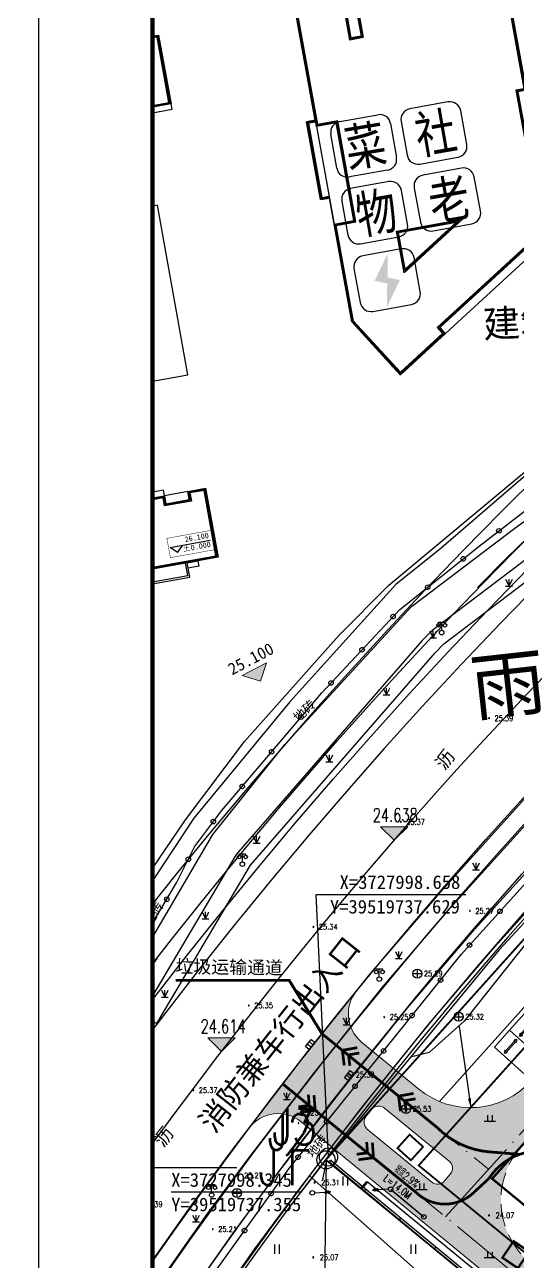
# Model space of a CAD drawing. Extents: x 39519617 to 39520126, y 3727912 to 3728254.
# Drawn here: x 39519704.2 to 39519758.4, y 3727987.2 to 3728123.2 of the extents above; entities that cross this region are included whole.
import ezdxf
from ezdxf.enums import TextEntityAlignment as Align
from ezdxf.xclip import XClip

# ---------------------------------------------------------------- set-up
doc = ezdxf.new("R2010")
doc.units = 0
doc.header["$LTSCALE"] = 1000
doc.header["$MEASUREMENT"] = 0
doc.header["$XCLIPFRAME"] = 2
for name, pattern in [('__DASH', [0.35, 0.25, -0.1]), ('ACAD_ISO04W100', [30, 24, -3, 0, -3]), ('ACAD_ISO08W100', [36, 24, -3, 6, -3]), ('DASH', [0.35, 0.25, -0.1]), ('DASHED', [0.75, 0.5, -0.25]), ('DOTE', [2.42, 2, -0.2, 0.02, -0.2]), ('X6', [2, 1, -1])]:
    doc.linetypes.add(name, pattern=pattern)
for name, color, linetype, lineweight in [('0-围墙', 144, 'ACAD_ISO08W100', 70), ('0-消防道路', 1, 'DASH', 20), ('302低层建筑', 30, 'Continuous', 0), ('302机动车', 252, 'Continuous', 0), ('302道路', 5, 'Continuous', 0), ('DIM_ELEV', 3, 'Continuous', 0)]:
    doc.layers.add(name, color=color, linetype=linetype, lineweight=lineweight)
for name, color, linetype in [('_0DL-道路（外边）', 4, 'Continuous'), ('ASSIST', 7, 'Continuous'), ('DIM_COOR', 3, 'Continuous'), ('HS-A-人防布点', 1, 'Continuous'), ('PUB_DIM', 3, 'Continuous'), ('PUB_TEXT', 7, 'Continuous'), ('RD-中线', 14, 'Continuous'), ('RD-侧石线', 5, 'Continuous'), ('RD-红线', 7, 'Continuous'), ('RD-绿线', 3, 'Continuous'), ('temp', 6, 'Continuous'), ('周边建筑', 7, 'Continuous'), ('周边道路', 7, 'Continuous'), ('图则-建筑退让线', 1, 'DASHED'), ('图框', 140, 'Continuous'), ('文字-道路名称', 7, 'Continuous'), ('环境-TEXT', 33, 'Continuous'), ('金属', 26, 'Continuous')]:
    doc.layers.add(name, color=color, linetype=linetype)
doc.styles.add('-黑体', font='', dxfattribs={"width": 0.8})
doc.styles.add('_TCH_DIM', font='SIMPLEX', dxfattribs={"bigfont": 'GBCBIG'})
doc.styles.add('HZ', font='rs.shx', dxfattribs={"width": 0.8, "bigfont": 'hztxt.shx'})
doc.styles.add('宋体', font='')
doc.styles.add('黑体', font='')
doc.styles.get('-黑体').set_extended_font_data('SimHei')
doc.styles.get('宋体').set_extended_font_data('SimSun')
doc.styles.get('黑体').set_extended_font_data('SimHei')
doc.linetypes.add('10421', pattern='A,2,[150,AAA.SHX,S=0.5,R=0,X=0,Y=0.5],1e-11', length=2)
doc.linetypes.add('1161', pattern='A,0,[149,AAA.SHX,S=0.15,R=0,X=0,Y=0],-1.6', length=1.6)
doc.linetypes.add('444', pattern='A,4.5,[145,AAA.SHX,S=1,R=0,X=0,Y=1],4.5,-0.5,[146,AAA.SHX,S=1,R=0,X=0,Y=0],-0.5', length=10)
doc.linetypes.add('FENCELINE2', pattern='A,6.35,-2.54,[132,ltypeshp.shx,S=2.54,R=0,X=-2.54,Y=0],-2.54,25.4', length=36.83)

# ---------------------------------------------------------------- blocks, each defined once
blk = doc.blocks.new('wertjtjyjkyjhk')
at = {"layer": 'DIM_COOR', "color": 3}
for p, q in [((-82.63, 94.55), (-83.98, 123.43)), ((-83.98, 123.43), (-67.51, 123.43)), ((-82.9, 94.23), (-85.67, 90.67)), ((-82.88, 94.26), (-83.07, 80.76)), ((-85.67, 90.67), (-99.93, 90.67))]:
    blk.add_line(p, q, dxfattribs=at)
at = {"layer": '图则-建筑退让线', "color": 10, "ltscale": 0.005, "const_width": 0.2, "flags": 128}
blk.add_lwpolyline([(19.44, 193.29), (52.62, 215.05), (95.65, 237.93), (143.69, 257.39), (189.11, 270.26), (205.67, 123.61), (8.2, 19.43), (-63.05, 77.94), (-82.9, 94.23), (-82.88, 94.26), (-82.63, 94.55), (-32.79, 150.04)], close=True, dxfattribs=at)
at = {"layer": '图则-建筑退让线', "color": 163, "ltscale": 0.005, "const_width": 0.2}
blk.add_lwpolyline([(8.92, 26.59), (199.25, 127.01), (184.17, 260.54), (146.29, 249.81), (99.04, 230.67), (56.7, 208.16), (24.2, 186.84), (-27.23, 144.26), (-72.7, 93.62), (8.92, 26.59)], dxfattribs=at)
at = {"layer": 'DIM_COOR', "color": 10, "style": '黑体'}
for s, p in [('X=3727998.658', (-81.4, 124.03)), ('Y=39519737.629', (-82.47, 121.33)), ('X=3727998.345', (-99.93, 91.27)), ('Y=39519737.355', (-99.93, 88.58))]:
    blk.add_text(s, height=1.5021, dxfattribs=at).set_placement(p)
blk = doc.blocks.new('用地路网图')
at = {"layer": 'RD-中线', "color": 252, "linetype": 'ACAD_ISO04W100', "ltscale": 4, "flags": 128}
blk.add_lwpolyline([(2069.38, 1829.5), (2130.38, 1943.02, -0.246105), (2514.71, 2203.19), (4875.05, 2469.76)], format="xyb", dxfattribs=at)
at = {"layer": 'RD-侧石线', "ltscale": 2, "flags": 128}
for points in [[(2098.82, 1856.82), (2141.84, 1936.87, -0.246105), (2516.17, 2190.27), (2931.03, 2237.12)], [(2075.91, 1869.12), (2119.88, 1948.67, -0.073899), (2209.83, 2069.33)]]:
    blk.add_lwpolyline(points, format="xyb", dxfattribs=at)
at = {"layer": 'RD-侧石线', "ltscale": 2}
blk.add_arc((2568.05, 1701.41), 513.5, 129.8317, 135.3825, dxfattribs=at)
at = {"layer": 'RD-红线', "ltscale": 2, "flags": 128}
for points in [[(2102.88, 1858.04), (2144.48, 1935.45, -0.246105), (2516.5, 2187.29), (2929.42, 2233.92)], [(2238.09, 2117.45), (2235.94, 2098.91, 0.093126), (2116.29, 1950.6), (2074.69, 1873.19)]]:
    blk.add_lwpolyline(points, format="xyb", dxfattribs=at)
at = {"layer": 'RD-绿线', "ltscale": 4, "flags": 128}
for points in [[(2251.54, 2100.83, 0.09965), (2123.78, 1946.57), (2074.76, 1855.35, -1), (2073, 1856.3), (2122.02, 1947.52, -0.09965), (2250.29, 2102.39, -0.09965)], [(2262.24, 2087.62, 0.09965), (2138.75, 1938.53), (2089.73, 1847.31, -1), (2087.97, 1848.25), (2136.99, 1939.47, -0.09965), (2260.98, 2089.17, -0.09965)]]:
    blk.add_lwpolyline(points, format="xyb", dxfattribs=at)
blk = doc.blocks.new('周边建筑')
at = {"layer": '周边建筑'}
blk.add_hatch(color=8, dxfattribs=at).paths.add_polyline_path([(39518843.1, 3728105.54), (39518841.65, 3728102.49), (39518843.03, 3728102.2), (39518843.01, 3728099.6), (39518844.42, 3728102.58), (39518843.07, 3728102.87)])
at = {"layer": '周边建筑', "color": 8}
for p, q in [((39518815.91, 3728129.18), (39518817.88, 3728129.53)), ((39518817.88, 3728129.53), (39518819.25, 3728121.96)), ((39518816.03, 3728129.1), (39518817.8, 3728129.42)), ((39518817.8, 3728129.42), (39518816.03, 3728129.1)), ((39518817.72, 3728129.3), (39518816.14, 3728129.02)), ((39518819.02, 3728122.12), (39518817.72, 3728129.3)), ((39518817.8, 3728129.42), (39518819.14, 3728122.04)), ((39518819.14, 3728122.04), (39518817.8, 3728129.42)), ((39518809.28, 3728120.35), (39518819.02, 3728122.12)), ((39518819.14, 3728122.04), (39518809.39, 3728120.27)), ((39518809.39, 3728120.27), (39518819.14, 3728122.04)), ((39518819.25, 3728121.96), (39518809.51, 3728120.19)), ((39518819.25, 3728121.96), (39518817.04, 3728121.56)), ((39518817.15, 3728120.97), (39518819.36, 3728121.37)), ((39518819.36, 3728121.37), (39518819.25, 3728121.96)), ((39518849.72, 3728122.17), (39518845.51, 3728121.41)), ((39518837.8, 3728120.01), (39518842.01, 3728120.75)), ((39518844.55, 3728120.02), (39518845.22, 3728116.3)), ((39518851.79, 3728117.49), (39518851.12, 3728121.21)), ((39518837.48, 3728114.9), (39518836.82, 3728118.62)), ((39518843.4, 3728119.78), (39518844.05, 3728116.06)), ((39518846.62, 3728115.34), (39518850.82, 3728116.1)), ((39518843.08, 3728114.67), (39518838.87, 3728113.93)), ((39518851.2, 3728114.89), (39518846.97, 3728114.11)), ((39518843.21, 3728113.41), (39518839, 3728112.64)), ((39518853.3, 3728110.18), (39518852.61, 3728113.92)), ((39518845.28, 3728108.72), (39518844.61, 3728112.44)), ((39518846, 3728112.7), (39518846.69, 3728108.96)), ((39518817.75, 3728110.81), (39518757.66, 3728099.92)), ((39518821.09, 3728092.17), (39518817.75, 3728110.81)), ((39518838.04, 3728111.25), (39518838.71, 3728107.53)), ((39518848.1, 3728107.99), (39518852.33, 3728108.77)), ((39518840.11, 3728106.57), (39518844.31, 3728107.33)), ((39518844.58, 3728106.01), (39518840.34, 3728105.24)), ((39518846.66, 3728101.3), (39518845.98, 3728105.04)), ((39518839.37, 3728103.84), (39518840.05, 3728100.1)), ((39518841.45, 3728099.13), (39518845.69, 3728099.9)), ((39518776.78, 3728084.14), (39518821.09, 3728092.17)), ((39518818.42, 3728079.45), (39518816.65, 3728079.13)), ((39518818.53, 3728078.86), (39518818.42, 3728079.45)), ((39518821.09, 3728079.32), (39518818.53, 3728078.86)), ((39518821.09, 3728079.32), (39518823.05, 3728079.68)), ((39518821.25, 3728078.43), (39518821.09, 3728079.32)), ((39518821.25, 3728078.43), (39518821.09, 3728079.32)), ((39518821.2, 3728079.24), (39518822.97, 3728079.56)), ((39518822.97, 3728079.56), (39518821.2, 3728079.24)), ((39518821.36, 3728078.35), (39518821.2, 3728079.24)), ((39518821.2, 3728079.24), (39518821.36, 3728078.35)), ((39518822.89, 3728079.44), (39518821.32, 3728079.16)), ((39518821.32, 3728079.16), (39518821.48, 3728078.27)), ((39518824.19, 3728072.26), (39518822.89, 3728079.44)), ((39518822.97, 3728079.56), (39518824.31, 3728072.18)), ((39518824.31, 3728072.18), (39518822.97, 3728079.56)), ((39518823.05, 3728079.68), (39518824.43, 3728072.1)), ((39518818.37, 3728078.62), (39518816.6, 3728078.3)), ((39518816.68, 3728078.42), (39518818.45, 3728078.74)), ((39518818.45, 3728078.74), (39518816.68, 3728078.42)), ((39518816.76, 3728078.54), (39518818.53, 3728078.86)), ((39518816.76, 3728078.54), (39518818.53, 3728078.86)), ((39518818.53, 3728077.74), (39518818.37, 3728078.62)), ((39518818.45, 3728078.74), (39518818.61, 3728077.85)), ((39518818.61, 3728077.85), (39518818.45, 3728078.74)), ((39518818.53, 3728078.86), (39518818.69, 3728077.97)), ((39518818.53, 3728078.86), (39518818.69, 3728077.97)), ((39518821.48, 3728078.27), (39518818.53, 3728077.74)), ((39518818.61, 3728077.85), (39518821.36, 3728078.35)), ((39518821.36, 3728078.35), (39518818.61, 3728077.85)), ((39518818.69, 3728077.97), (39518821.25, 3728078.43)), ((39518818.69, 3728077.97), (39518821.25, 3728078.43)), ((39518814.45, 3728070.5), (39518824.19, 3728072.26)), ((39518824.31, 3728072.18), (39518814.57, 3728070.42)), ((39518814.57, 3728070.42), (39518824.31, 3728072.18)), ((39518824.43, 3728072.1), (39518814.69, 3728070.33)), ((39518821.03, 3728071.49), (39518814.69, 3728070.33)), ((39518820.84, 3728071.45), (39518814.69, 3728070.33)), ((39518821.08, 3728070.07), (39518820.84, 3728071.45)), ((39518821.03, 3728071.49), (39518822.21, 3728071.7)), ((39518821.32, 3728069.91), (39518821.03, 3728071.49)), ((39518821.14, 3728070.89), (39518821.03, 3728071.49)), ((39518822.32, 3728071.11), (39518821.14, 3728070.89)), ((39518822.21, 3728071.7), (39518822.32, 3728071.11)), ((39518814.94, 3728068.96), (39518821.08, 3728070.07)), ((39518814.97, 3728068.76), (39518821.32, 3728069.91))]:
    blk.add_line(p, q, dxfattribs=at)
at = {"layer": '周边建筑', "color": 8, "ltscale": 0.5}
for points in [[(39518828.7, 3728155.58), (39518842.28, 3728158.04), (39518853.23, 3728151.49), (39518861.2, 3728107.49), (39518844.48, 3728092.16), (39518839.15, 3728097.97), (39518836.68, 3728111.6), (39518835.69, 3728111.42), (39518834.14, 3728119.98), (39518835.12, 3728120.16)], [(39518828.7, 3728155.58), (39518835.4, 3728156.79), (39518835.56, 3728155.91), (39518842.11, 3728157.1), (39518852.41, 3728150.93), (39518855.12, 3728135.98), (39518856.01, 3728136.14), (39518858.31, 3728123.45), (39518857.42, 3728123.28), (39518860.23, 3728107.82), (39518848.81, 3728097.35), (39518849.41, 3728096.68), (39518844.47, 3728092.16), (39518839.15, 3728097.97), (39518837.19, 3728108.74), (39518839.36, 3728109.14), (39518837.41, 3728119.86), (39518835.25, 3728119.47), (39518833.02, 3728131.77), (39518835.18, 3728132.16), (39518833.22, 3728142.98), (39518831.06, 3728142.59)], [(39518828.82, 3728155.5), (39518835.31, 3728156.68), (39518835.48, 3728155.79), (39518842.09, 3728156.99), (39518852.32, 3728150.86), (39518855.04, 3728135.86), (39518855.93, 3728136.02), (39518858.19, 3728123.53), (39518857.31, 3728123.37), (39518860.12, 3728107.86), (39518848.66, 3728097.35), (39518849.27, 3728096.69), (39518844.48, 3728092.3), (39518839.24, 3728098.02), (39518837.31, 3728108.66), (39518839.47, 3728109.06), (39518837.5, 3728119.98), (39518835.33, 3728119.58), (39518833.14, 3728131.69), (39518835.3, 3728132.08), (39518833.3, 3728143.1), (39518831.14, 3728142.71)], [(39518828.94, 3728155.42), (39518835.23, 3728156.56), (39518835.39, 3728155.68), (39518842.07, 3728156.89), (39518852.23, 3728150.8), (39518854.96, 3728135.75), (39518855.85, 3728135.91), (39518858.08, 3728123.61), (39518857.19, 3728123.45), (39518860.01, 3728107.89), (39518848.52, 3728097.36), (39518849.13, 3728096.7), (39518844.49, 3728092.44), (39518839.33, 3728098.06), (39518837.43, 3728108.58), (39518839.59, 3728108.98), (39518837.58, 3728120.09), (39518835.41, 3728119.7), (39518833.25, 3728131.61), (39518835.42, 3728132), (39518833.38, 3728143.22), (39518831.22, 3728142.82)], [(39518838.24, 3728132.71), (39518839.71, 3728132.98), (39518840.39, 3728129.24), (39518838.91, 3728128.97)], [(39518838.35, 3728132.63), (39518839.63, 3728132.86), (39518840.27, 3728129.32), (39518838.99, 3728129.09)], [(39518838.47, 3728132.55), (39518839.55, 3728132.75), (39518840.16, 3728129.4), (39518839.07, 3728129.21)], [(39518844.88, 3728103.37), (39518844.04, 3728107.95), (39518851.32, 3728109.27)], [(39518844.94, 3728103.56), (39518844.16, 3728107.87), (39518850.99, 3728109.11)], [(39518845.01, 3728103.76), (39518844.28, 3728107.79), (39518850.67, 3728108.95)]]:
    blk.add_lwpolyline(points, close=True, dxfattribs=at)
for points in [[(39518835.12, 3728120.16), (39518834.14, 3728119.98), (39518835.69, 3728111.42), (39518836.68, 3728111.6)], [(39518835.14, 3728120.06), (39518834.26, 3728119.9), (39518835.77, 3728111.54), (39518836.66, 3728111.7)], [(39518835.16, 3728119.96), (39518834.37, 3728119.82), (39518835.85, 3728111.65), (39518836.64, 3728111.79)], [(39518835.25, 3728119.47), (39518837.19, 3728108.74)]]:
    blk.add_lwpolyline(points, dxfattribs=at)
at = {"layer": '周边建筑', "color": 8}
for centre, radius, start, end in [((39518845.73, 3728120.23), 1.2, 100.2726, 190.2726), ((39518849.94, 3728120.99), 1.2, 10.2726, 100.2726), ((39518838.01, 3728118.83), 1.2, 99.9641, 189.9641), ((39518842.22, 3728119.57), 1.2, 9.9641, 99.9641), ((39518850.61, 3728117.28), 1.2, 280.2726, 10.2726), ((39518842.87, 3728115.85), 1.2, 279.9641, 9.9641), ((39518846.4, 3728116.52), 1.2, 190.2726, 280.2726), ((39518838.66, 3728115.11), 1.2, 189.9641, 279.9641), ((39518851.42, 3728113.7), 1.21, 10.4266, 100.4266), ((39518843.43, 3728112.22), 1.2, 10.2726, 100.2726), ((39518847.19, 3728112.92), 1.21, 100.4266, 190.4266), ((39518839.22, 3728111.46), 1.2, 100.2726, 190.2726), ((39518852.11, 3728109.96), 1.21, 280.4266, 10.4266), ((39518844.1, 3728108.51), 1.2, 280.2726, 10.2726), ((39518847.88, 3728109.18), 1.21, 190.4266, 280.4266), ((39518839.89, 3728107.75), 1.2, 190.2726, 280.2726), ((39518840.56, 3728104.05), 1.21, 100.2726, 190.2726), ((39518844.79, 3728104.82), 1.21, 10.2726, 100.2726), ((39518845.47, 3728101.09), 1.21, 280.2726, 10.2726), ((39518841.24, 3728100.32), 1.21, 190.2726, 280.2726)]:
    blk.add_arc(centre, radius, start, end, dxfattribs=at)
at = {"layer": '周边建筑', "color": 8, "linetype": 'Continuous'}
blk.add_arc((39518810.16, 3728032.85), 9, 237.1309, 327.1309, dxfattribs=at)
at = {"layer": '周边建筑', "color": 8, "style": '-黑体', "width": 0.8}
for s, height, rotation, p in [('社', 4.11, 9.8152, (39518848.36, 3728118.76)), ('菜', 4.11, 9.5067, (39518840.62, 3728117.35)), ('老', 4.13, 9.9692, (39518849.84, 3728111.45)), ('物', 4.11, 9.8152, (39518841.84, 3728109.99))]:
    blk.add_text(s, height=height, rotation=rotation, dxfattribs=at).set_placement(p, align=Align.MIDDLE_CENTER)
blk = doc.blocks.new('sdfgdfgdfgd')
at = {"layer": '周边建筑'}
blk.add_blockref('周边建筑', (1617.87, 1136.53), dxfattribs=at)
at = {"layer": '周边道路'}
ref = blk.add_blockref('用地路网图', (39518268.29, 3727143.2), dxfattribs=at)
XClip(ref).set_block_clipping_path([(1831.3204261735, 1551.0485816798), (3146.3089819103, 2599.2662372519)])
blk = doc.blocks.new('A$C29B70996')
at = {"layer": 'DIM_ELEV'}
for points in [[(-22.63, 136.26), (-23.25, 138.28), (-20.6, 136.88)], [(-50.28, 124.58), (-50.91, 126.61), (-48.25, 125.21)]]:
    blk.add_hatch(color=256, dxfattribs=at).paths.add_polyline_path(points)
for p, q in [((-22.63, 136.26), (-23.25, 138.28)), ((-23.25, 138.28), (-20.6, 136.88)), ((-22.63, 136.26), (-20.6, 136.88)), ((-50.28, 124.58), (-50.91, 126.61)), ((-50.91, 126.61), (-48.25, 125.21)), ((-50.28, 124.58), (-48.25, 125.21))]:
    blk.add_line(p, q, dxfattribs=at)
at = {"layer": 'PUB_TEXT', "style": '_TCH_DIM', "width": 0.705882}
for s, p in [('24.638', (-23.77, 139.15)), ('24.614', (-51.37, 127.44))]:
    blk.add_text(s, height=1.488, rotation=332.1854, dxfattribs=at).set_placement(p)
blk = doc.blocks.new('dfdfrfd')
at = {"color": 251, "ltscale": 2, "true_color": 0x636466}
for p, q in [((0.92, 0.85), (0.92, 0.7)), ((1, 0.85), (0.92, 0.85)), ((1, 0.7), (0.92, 0.7)), ((1, 1), (1, -0.99)), ((1, 1), (1.15, 1)), ((1.15, 1), (1.15, -0.99)), ((1.15, 0.85), (1.23, 0.85)), ((1.15, 0.7), (1.23, 0.7)), ((1.23, 0.85), (1.23, 0.7)), ((0.92, -0.69), (0.92, -0.84)), ((1, -0.69), (0.92, -0.69)), ((1, -0.84), (0.92, -0.84)), ((1.15, -0.99), (1, -0.99)), ((1.15, -0.69), (1.23, -0.69)), ((1.15, -0.84), (1.23, -0.84)), ((1.23, -0.69), (1.23, -0.84))]:
    blk.add_line(p, q, dxfattribs=at)
blk.add_lwpolyline([(5.3, -1.25), (5.3, 1.25), (-0.2, 1.25), (-0.2, -1.25)], close=True, dxfattribs=at)
blk = doc.blocks.new('sdefsdf87dfg54f')
at = {"color": 250, "linetype": '444'}
for p, q in [((520380.73, 3728067.59), (520400.21, 3728083.83)), ((520375.22, 3728062.05), (520380.73, 3728067.59)), ((520364.84, 3728050.38), (520375.22, 3728062.05)), ((520358.36, 3728041.79), (520364.84, 3728050.38)), ((520346.67, 3728024.53), (520358.36, 3728041.79)), ((520406.55, 3728042.22), (520392.86, 3728027.49)), ((520392.86, 3728027.49), (520379.85, 3728011.71)), ((520379.85, 3728011.71), (520374.35, 3728004.96))]:
    blk.add_line(p, q, dxfattribs=at)
at = {"color": 250, "linetype": 'X6'}
for p, q in [((520398.22, 3728081.76), (520386.49, 3728071.67)), ((520386.49, 3728071.67), (520381.52, 3728067.65)), ((520381.52, 3728067.65), (520369.85, 3728054.77)), ((520369.85, 3728054.77), (520359.29, 3728041.97)), ((520359.29, 3728041.97), (520350.98, 3728029.4)), ((520392.38, 3728027.78), (520402.93, 3728039.46)), ((520385.1, 3728019.26), (520392.38, 3728027.78)), ((520377.67, 3728009.97), (520385.1, 3728019.26)), ((520370.25, 3728000.32), (520377.67, 3728009.97)), ((520366, 3727994.59), (520370.25, 3728000.32)), ((520361.67, 3727988.43), (520366, 3727994.59))]:
    blk.add_line(p, q, dxfattribs=at)
at = {"color": 250, "linetype": 'Continuous'}
for p, q in [((520390.68, 3728071.89), (520400.46, 3728079.42)), ((520394.61, 3728073.84), (520399.67, 3728077.57)), ((520383.22, 3728065.25), (520394.61, 3728073.84)), ((520381.94, 3728064.92), (520390.68, 3728071.89)), ((520369.31, 3728050.07), (520383.22, 3728065.25)), ((520373.36, 3728055.76), (520381.94, 3728064.92)), ((520362.31, 3728042.75), (520373.36, 3728055.76)), ((520361.38, 3728040.16), (520369.31, 3728050.07)), ((520359.34, 3728038.81), (520362.31, 3728042.75)), ((520388.68, 3728026.95), (520402.98, 3728042.81)), ((520390.17, 3728029.72), (520400.77, 3728041.45)), ((520353.8, 3728027.24), (520361.38, 3728040.16)), ((520357.39, 3728034.86), (520359.34, 3728038.81)), ((520353.76, 3728028.76), (520357.39, 3728034.86)), ((520382.83, 3728021.13), (520390.17, 3728029.72)), ((520369.72, 3728003.39), (520388.68, 3728026.95)), ((520375.36, 3728011.78), (520382.83, 3728021.13)), ((520367.9, 3728002.09), (520375.36, 3728011.78)), ((520373.88, 3728004.39), (520373.42, 3728002.22)), ((520374.19, 3728004.14), (520374.35, 3728004.33)), ((520374.35, 3728004.33), (520464.75, 3727929.92)), ((520344.01, 3728003.52), (520364.01, 3728003.52)), ((520358.35, 3727987.52), (520369.72, 3728003.39)), ((520374.19, 3728004.14), (520464.72, 3727929.62)), ((520363.62, 3727996.31), (520367.9, 3728002.09)), ((520372.56, 3728000.76), (520374.31, 3728000.84)), ((520373.69, 3728000.98), (520374, 3728000.82)), ((520374, 3728000.82), (520373.71, 3728000.63)), ((520374, 3728001), (520374.31, 3728000.84)), ((520374.31, 3728000.84), (520374.01, 3728000.65)), ((520378.05, 3728000.96), (520378.21, 3728001.15)), ((520378.95, 3728001.05), (520379.24, 3728001.24)), ((520380.69, 3728001.13), (520378.95, 3728001.05)), ((520379.26, 3728000.89), (520378.95, 3728001.05)), ((520379.25, 3728001.06), (520379.55, 3728001.25)), ((520379.57, 3728000.9), (520379.25, 3728001.06)), ((520380.94, 3728001.14), (520384.58, 3727998.1)), ((520381.14, 3728000.98), (520384.39, 3727998.26)), ((520381.91, 3727997.78), (520382.07, 3727997.97)), ((520359.25, 3727990.1), (520363.62, 3727996.31)), ((520385.77, 3727994.6), (520385.93, 3727994.8))]:
    blk.add_line(p, q, dxfattribs=at)
at = {"color": 250, "linetype": '1161'}
for p, q in [((520398.64, 3728072.56), (520385.52, 3728062.6)), ((520386.8, 3728061.13), (520399.82, 3728071.02)), ((520384.41, 3728061.49), (520363.93, 3728037.95)), ((520385.52, 3728062.6), (520384.41, 3728061.49)), ((520365.52, 3728036.8), (520385.84, 3728060.16)), ((520385.84, 3728060.16), (520386.8, 3728061.13)), ((520396.68, 3728045.21), (520386, 3728033.38)), ((520387.5, 3728032.06), (520398.15, 3728043.86)), ((520363.93, 3728037.95), (520354.45, 3728021.93)), ((520355.19, 3728019.37), (520365.52, 3728036.8)), ((520386, 3728033.38), (520378.55, 3728024.67)), ((520380.09, 3728023.4), (520387.5, 3728032.06)), ((520378.55, 3728024.67), (520370.99, 3728015.21)), ((520372.56, 3728013.97), (520380.09, 3728023.4)), ((520353.51, 3728020.3), (520355.19, 3728019.37)), ((520370.99, 3728015.21), (520363.47, 3728005.44)), ((520365.06, 3728004.24), (520372.56, 3728013.97)), ((520363.47, 3728005.44), (520359.12, 3727999.56)), ((520360.74, 3727998.39), (520365.06, 3728004.24)), ((520359.12, 3727999.56), (520354.68, 3727993.26)), ((520356.33, 3727992.12), (520360.74, 3727998.39))]:
    blk.add_line(p, q, dxfattribs=at)
at = {"color": 250}
for p, q in [((520393.59, 3728068.23), (520393.96, 3728067.48)), ((520393.96, 3728067.48), (520393.96, 3728068.23)), ((520393.96, 3728067.48), (520394.34, 3728068.23)), ((520393.59, 3728067.48), (520394.34, 3728067.48)), ((520386.2, 3728063.37), (520386.2, 3728063.52)), ((520386.2, 3728063.52), (520386.9, 3728063.52)), ((520386.55, 3728062.62), (520386.55, 3728063.52)), ((520386.9, 3728063.52), (520386.9, 3728063.37)), ((520385.23, 3728062.55), (520385.6, 3728061.8)), ((520385.23, 3728061.8), (520385.98, 3728061.8)), ((520385.6, 3728061.8), (520385.6, 3728062.55)), ((520385.6, 3728061.8), (520385.98, 3728062.55)), ((520380.11, 3728056.26), (520380.48, 3728055.51)), ((520380.48, 3728055.51), (520380.48, 3728056.26)), ((520380.48, 3728055.51), (520380.86, 3728056.26)), ((520380.11, 3728055.51), (520380.86, 3728055.51)), ((520373.81, 3728048.92), (520374.19, 3728048.17)), ((520373.81, 3728048.17), (520374.56, 3728048.17)), ((520374.19, 3728048.17), (520374.19, 3728048.92)), ((520374.19, 3728048.17), (520374.56, 3728048.92)), ((520365.82, 3728039.96), (520366.19, 3728039.21)), ((520366.19, 3728039.21), (520366.19, 3728039.96)), ((520366.19, 3728039.21), (520366.57, 3728039.96)), ((520365.82, 3728039.21), (520366.57, 3728039.21)), ((520364.27, 3728037.89), (520364.27, 3728038.04)), ((520364.27, 3728038.04), (520364.97, 3728038.04)), ((520364.62, 3728037.14), (520364.62, 3728038.04)), ((520364.97, 3728038.04), (520364.97, 3728037.89)), ((520389.95, 3728037.04), (520390.33, 3728036.29)), ((520390.33, 3728036.29), (520390.33, 3728037.04)), ((520390.33, 3728036.29), (520390.7, 3728037.04)), ((520389.95, 3728036.29), (520390.7, 3728036.29)), ((520360.19, 3728031.65), (520360.57, 3728030.9)), ((520360.57, 3728030.9), (520360.57, 3728031.65)), ((520360.57, 3728030.9), (520360.94, 3728031.65)), ((520360.19, 3728030.9), (520360.94, 3728030.9)), ((520381.47, 3728027.28), (520381.85, 3728026.53)), ((520381.47, 3728026.53), (520382.22, 3728026.53)), ((520381.85, 3728026.53), (520381.85, 3728027.28)), ((520381.85, 3728026.53), (520382.22, 3728027.28)), ((520379.34, 3728025.24), (520379.34, 3728025.39)), ((520379.34, 3728025.39), (520380.04, 3728025.39)), ((520379.69, 3728024.49), (520379.69, 3728025.39)), ((520380.04, 3728025.39), (520380.04, 3728025.24)), ((520383.38, 3728024.86), (520384.38, 3728024.86)), ((520383.88, 3728024.36), (520383.88, 3728025.36)), ((520355.71, 3728023.02), (520356.08, 3728022.27)), ((520355.71, 3728022.27), (520356.46, 3728022.27)), ((520356.08, 3728022.27), (520356.08, 3728023.02)), ((520356.08, 3728022.27), (520356.46, 3728023.02)), ((520375.72, 3728019.99), (520376.09, 3728019.24)), ((520376.09, 3728019.24), (520376.09, 3728019.99)), ((520376.09, 3728019.24), (520376.47, 3728019.99)), ((520387.93, 3728020.11), (520388.93, 3728020.11)), ((520388.43, 3728019.61), (520388.43, 3728020.61)), ((520375.72, 3728019.24), (520376.47, 3728019.24)), ((520371.58, 3728016.84), (520372.2, 3728017.62)), ((520371.97, 3728016.52), (520371.58, 3728016.84)), ((520371.78, 3728017.1), (520372.18, 3728016.79)), ((520372.59, 3728017.31), (520371.97, 3728016.52)), ((520371.99, 3728017.36), (520372.38, 3728017.04)), ((520372.2, 3728017.62), (520372.59, 3728017.31)), ((520375.85, 3728013.41), (520376.47, 3728014.2)), ((520376.86, 3728013.89), (520376.25, 3728013.1)), ((520376.26, 3728013.94), (520376.66, 3728013.63)), ((520376.47, 3728014.2), (520376.86, 3728013.89)), ((520376.25, 3728013.1), (520375.85, 3728013.41)), ((520376.06, 3728013.68), (520376.45, 3728013.37)), ((520369.14, 3728011.76), (520369.51, 3728011.01)), ((520369.51, 3728011.01), (520369.51, 3728011.76)), ((520369.51, 3728011.01), (520369.89, 3728011.76)), ((520369.14, 3728011.01), (520369.89, 3728011.01)), ((520382.14, 3728009.98), (520383.14, 3728009.98)), ((520382.64, 3728009.48), (520382.64, 3728010.48)), ((520391.22, 3728008.62), (520392.47, 3728008.62)), ((520391.6, 3728009.27), (520391.6, 3728008.62)), ((520392.1, 3728009.27), (520392.1, 3728008.62)), ((520360.89, 3728001.51), (520360.89, 3728001.66)), ((520360.89, 3728001.66), (520361.59, 3728001.66)), ((520361.24, 3728000.76), (520361.24, 3728001.66)), ((520361.59, 3728001.66), (520361.59, 3728001.51)), ((520375.71, 3728001.55), (520375.71, 3728002.55)), ((520376.21, 3728001.55), (520376.21, 3728002.55)), ((520384.1, 3728001.77), (520384.1, 3728001.12)), ((520384.6, 3728001.77), (520384.6, 3728001.12)), ((520363.53, 3728000.72), (520364.53, 3728000.72)), ((520364.03, 3728000.22), (520364.03, 3728001.22)), ((520383.72, 3728001.12), (520384.97, 3728001.12)), ((520359.15, 3727998.3), (520359.53, 3727997.55)), ((520359.15, 3727997.55), (520359.9, 3727997.55)), ((520359.53, 3727997.55), (520359.53, 3727998.3)), ((520359.53, 3727997.55), (520359.9, 3727998.3)), ((520368.21, 3727994.05), (520368.21, 3727995.05)), ((520368.71, 3727994.05), (520368.71, 3727995.05)), ((520383.21, 3727994.05), (520383.21, 3727995.05)), ((520383.71, 3727994.05), (520383.71, 3727995.05)), ((520391.22, 3727993.62), (520392.47, 3727993.62)), ((520391.6, 3727994.27), (520391.6, 3727993.62)), ((520392.1, 3727994.27), (520392.1, 3727993.62))]:
    blk.add_line(p, q, dxfattribs=at)
at = {"color": 250, "ltscale": 3}
for p, q in [((520374.09, 3728004.69), (520423.93, 3728060.18)), ((520373.82, 3728004.37), (520373.84, 3728004.4)), ((520393.67, 3727988.08), (520373.82, 3728004.37)), ((520373.84, 3728004.4), (520374.09, 3728004.69))]:
    blk.add_line(p, q, dxfattribs=at)
at = {"color": 250, "linetype": '10421'}
for p, q in [((520395.98, 3728028.38), (520389.03, 3728019.61)), ((520389.03, 3728019.61), (520385.19, 3728016.18)), ((520385.19, 3728016.18), (520383.12, 3728015.68)), ((520372, 3728002.6), (520384.93, 3727991.21))]:
    blk.add_line(p, q, dxfattribs=at)
at = {"color": 250, "linetype": 'Continuous'}
for centre in [(520374.09, 3728004.69), (520373.82, 3728004.37)]:
    blk.add_circle(centre, 1, dxfattribs=at)
for centre, radius, start, end in [((520391.77, 3728052.94), 0.05, 0, 180), ((520391.77, 3728052.94), 0.05, 180, 0), ((520382.05, 3728041.54), 0.05, 0, 180), ((520382.05, 3728041.54), 0.05, 180, 0), ((520389.65, 3728031.75), 0.05, 0, 180), ((520389.65, 3728031.75), 0.05, 180, 0), ((520372.44, 3728030.01), 0.05, 0, 180), ((520372.44, 3728030.01), 0.05, 180, 0), ((520383.88, 3728024.86), 0.06, 0, 180), ((520383.88, 3728024.86), 0.06, 180, 0), ((520365.33, 3728021.35), 0.05, 0, 180), ((520365.33, 3728021.35), 0.05, 180, 0), ((520380.23, 3728020.08), 0.05, 0, 180), ((520380.23, 3728020.08), 0.05, 180, 0), ((520388.43, 3728020.11), 0.06, 0, 180), ((520388.43, 3728020.11), 0.06, 180, 0), ((520376.38, 3728013.74), 0.06, 0, 180), ((520376.38, 3728013.74), 0.06, 180, 0), ((520359.23, 3728012.04), 0.05, 0, 180), ((520359.23, 3728012.04), 0.05, 180, 0), ((520382.64, 3728009.98), 0.06, 0, 180), ((520382.64, 3728009.98), 0.06, 180, 0), ((520370.8, 3728008.41), 0.05, 0, 180), ((520370.8, 3728008.41), 0.05, 180, 0), ((520372.57, 3728001.88), 0.06, 0, 180), ((520372.57, 3728001.88), 0.06, 180, 0), ((520364.03, 3728000.72), 0.06, 0, 180), ((520364.03, 3728000.72), 0.06, 180, 0), ((520391.77, 3727998.27), 0.06, 0, 180), ((520391.77, 3727998.27), 0.06, 180, 0), ((520361.37, 3727996.75), 0.05, 0, 180), ((520361.37, 3727996.75), 0.05, 180, 0), ((520372.42, 3727993.65), 0.06, 0, 180), ((520372.42, 3727993.65), 0.06, 180, 0)]:
    blk.add_arc(centre, radius, start, end, dxfattribs=at)
for centre, major_axis, start_param, end_param in [((520392.85, 3728073.56), (0.177, 0.177), 6.154468296368446, 12.43765360354803), ((520388.92, 3728070.48), (0.177, 0.177), 6.170887, 12.454072), ((520385.01, 3728067.36), (0.177, 0.177), 6.170887, 12.454072), ((520381.2, 3728064.13), (-0.177, 0.177), -1.538225, 4.74496), ((520377.79, 3728060.48), (-0.177, 0.177), -1.538225, 4.74496), ((520374.37, 3728056.83), (-0.177, 0.177), -1.538225, 4.74496), ((520371.08, 3728053.07), (0.177, 0.177), 0.081438, 6.364623), ((520367.84, 3728049.26), (0.177, 0.177), 0.081438, 6.364623), ((520364.6, 3728045.45), (0.177, 0.177), 0.081438, 6.364623), ((520361.43, 3728041.58), (-0.177, 0.177), -1.431095780484612, 4.852089526694974), ((520358.67, 3728037.44), (-0.177, 0.177), -1.24428, 5.038905), ((520356.31, 3728033.04), (0.177, 0.177), 0.2481653068008561, 6.531350613980442), ((520392.97, 3728031.71), (0.177, 0.177), 0.051614, 6.334799), ((520389.62, 3728027.99), (0.177, 0.177), 0.051614, 6.334799), ((520386.43, 3728024.15), (-0.177, 0.177), -1.463029, 4.820156), ((520383.29, 3728020.25), (0.177, 0.177), 0.107767, 6.390952), ((520380.16, 3728016.36), (0.177, 0.177), 0.107767, 6.390952), ((520377.02, 3728012.46), (0.177, 0.177), 0.107767, 6.390952), ((520373.89, 3728008.57), (0.177, 0.177), 0.107767, 6.390952), ((520370.75, 3728004.67), (-0.177, 0.177), -1.463029, 4.820156), ((520367.77, 3728000.66), (-0.177, 0.177), -1.407103, 4.876082), ((520372.31, 3728000.74), (-0.177, 0.177), 3.926991, 10.210176), ((520380.94, 3728001.14), (-0.177, 0.177), 3.926991, 10.210176), ((520380.94, 3728001.14), (-0.177, 0.177), 3.926991, 10.210176), ((520384.58, 3727998.1), (-0.177, 0.177), 3.926991, 10.210176), ((520364.86, 3727996.6), (-0.177, 0.177), -1.407103, 4.876082)]:
    blk.add_ellipse(centre, major_axis=major_axis, ratio=1, start_param=start_param, end_param=end_param, dxfattribs=at)
at = {"color": 250}
for centre, major_axis, start_param, end_param in [((520386.2, 3728063.17), (0.141, 0.141), 5.497787, 11.780972), ((520386.92, 3728063.17), (0.141, 0.141), 5.497787, 11.780972), ((520386.55, 3728062.37), (-0.177, 0.177), 3.926991, 10.210176), ((520364.27, 3728037.69), (0.141, 0.141), 5.497787, 11.780972), ((520364.62, 3728036.89), (-0.177, 0.177), 3.926991, 10.210176), ((520364.98, 3728037.69), (0.141, 0.141), 5.497787, 11.780972), ((520379.34, 3728025.04), (0.141, 0.141), 5.497787, 11.780972), ((520380.05, 3728025.04), (0.141, 0.141), 5.497787, 11.780972), ((520383.88, 3728024.86), (0.354, 0.354), 5.497787, 11.780972), ((520379.69, 3728024.24), (-0.177, 0.177), 3.926991, 10.210176), ((520388.43, 3728020.11), (0.354, 0.354), 5.497787, 11.780972), ((520382.64, 3728009.98), (0.354, 0.354), 5.497787, 11.780972), ((520360.89, 3728001.31), (0.141, 0.141), 5.497787, 11.780972), ((520361.24, 3728000.51), (-0.177, 0.177), 3.926991, 10.210176), ((520361.61, 3728001.31), (0.141, 0.141), 5.497787, 11.780972), ((520364.03, 3728000.72), (0.354, 0.354), 5.497787, 11.780972)]:
    blk.add_ellipse(centre, major_axis=major_axis, ratio=1, start_param=start_param, end_param=end_param, dxfattribs=at)
for p in [(520373.82, 3728004.37), (520373.84, 3728004.4), (520374.09, 3728004.69)]:
    blk.add_point(p, dxfattribs=at)
at = {"color": 250, "linetype": '444', "style": '宋体'}
blk.add_text('建筑工地', height=3, rotation=2.5015, dxfattribs=at).set_placement((520399.27, 3728096.72), align=Align.MIDDLE)
at = {"color": 250, "linetype": 'Continuous', "style": '宋体'}
for s, height, rotation, p in [('地砖', 1, 43.4078, (520371.42, 3728053.78)), ('沥', 1.5, 52.1121, (520386.91, 3728048.41)), ('地砖', 1, 58.0122, (520354.85, 3728031.47)), ('沥', 1.5, 52.1121, (520355.95, 3728006.93)), ('地砖', 1, 51.178, (520372.82, 3728005.9))]:
    blk.add_text(s, height=height, rotation=rotation, dxfattribs=at).set_placement(p, align=Align.MIDDLE)
at = {"color": 250, "linetype": 'Continuous', "style": 'HZ', "width": 0.8}
for s, p in [('25.39', (520392.37, 3728052.94)), ('25.37', (520382.65, 3728041.54)), ('25.27', (520390.25, 3728031.75)), ('25.34', (520373.04, 3728030.01)), ('25.29', (520384.6, 3728024.86)), ('25.35', (520365.93, 3728021.35)), ('25.25', (520380.83, 3728020.08)), ('25.32', (520389.15, 3728020.11)), ('25.38', (520377.1, 3728013.74)), ('25.37', (520359.83, 3728012.04)), ('25.23', (520370.96, 3728009.55)), ('25.53', (520383.36, 3728009.98)), ('25.27', (520364.81, 3728002.65)), ('25.31', (520373.29, 3728001.88)), ('25.39', (520353.78, 3727999.48)), ('24.07', (520392.49, 3727998.27)), ('25.21', (520361.97, 3727996.75)), ('25.07', (520373.14, 3727993.65))]:
    blk.add_text(s, height=0.6, dxfattribs=at).set_placement(p, align=Align.MIDDLE_LEFT)
for s, p in [('J3', (520370.37, 3728008.03)), ('J2', (520369.87, 3728007.44)), ('J1', (520368.88, 3728003.6))]:
    blk.add_text(s, height=4, dxfattribs=at).set_placement(p, align=Align.MIDDLE)
blk = doc.blocks.new('TK')
at = {"layer": '图框'}
blk.add_lwpolyline([(465375, 548714), (549475, 548714), (549475, 489314), (465375, 489314)], close=True, dxfattribs=at)
blk.add_lwpolyline([(465375, 548714), (549475, 548714), (549475, 489314), (465375, 489314)], close=True, dxfattribs=at)
at = {"layer": '图框', "const_width": 100}
blk.add_lwpolyline([(548475, 490314), (548475, 547714), (467875, 547714), (467875, 490314)], close=True, dxfattribs=at)

msp = doc.modelspace()

# ---------------------------------------------------------------- hatches: boundary and pattern name
at = {"layer": '0-消防道路'}
h = msp.add_hatch(dxfattribs=at)
h.set_pattern_fill('碎沙', color=18, scale=0.7, angle=-0.0025)
h.set_pattern_definition([(37.4975, (39519705.7706, 3727911.9623), (-0.0559263, 1.712949), [0, -1.35128, 0, -1.5113, 0, -1.444625]), (7.4975, (39519705.7706, 3727911.9623), (1.573441, 2.508819), [0, -0.72898, 0, -1.21793, 0, -0.466725]), (327.4975, (39519704.6772, 3727911.9623), (2.7684735, 0.0049093), [0, -0.4445, 0, -1.6002, 0, -2.08915]), (317.4975, (39519704.6772, 3727911.9623), (2.672482, 0.780136), [0, -0.22225, 0, -1.04902, 0, -1.20015])])
edge = h.paths.add_edge_path()
edge.add_line((39520038.815, 3728109.652), (39520041.172, 3728088.785))
edge.add_arc((39520038.191, 3728088.448), 3, 6.44374, 96.44376)
edge.add_line((39520037.854, 3728091.429), (39520022.81, 3728089.73))
edge.add_arc((39520023.821, 3728080.787), 9, 96.44376, 207.81539)
edge.add_line((39520015.86, 3728076.587), (39520016.827, 3728074.755))
edge.add_arc((39520005.329, 3728068.689), 13, -62.18486, 27.81539, ccw=False)
edge.add_line((39520011.395, 3728057.191), (39519960.502, 3728030.341))
edge.add_arc((39519964.702, 3728022.381), 9, 117.81514, 129.81514)
edge.add_line((39519958.939, 3728029.294), (39519945.938, 3728018.456))
edge.add_arc((39519937.613, 3728028.441), 13, 297.81514, 309.81514, ccw=False)
edge.add_line((39519943.68, 3728016.943), (39519886.777, 3727986.923))
edge.add_arc((39519880.711, 3727998.421), 13, 285.81514, 297.81514, ccw=False)
edge.add_line((39519884.253, 3727985.913), (39519867.968, 3727981.3))
edge.add_arc((39519870.42, 3727972.64), 9, 105.81514, 117.81514)
edge.add_line((39519866.221, 3727980.601), (39519809.997, 3727950.938))
edge.add_arc((39519803.931, 3727962.436), 13, 230.60833, 297.81514, ccw=False)
edge.add_line((39519795.681, 3727952.389), (39519734.624, 3728002.527))
edge.add_arc((39519732.085, 3727999.436), 4, 50.60833, 143.0157)
edge.add_line((39519728.89, 3728001.842), (39519743.006, 3728019.711))
edge.add_line((39519743.006, 3728019.711), (39519740.722, 3728016.92))
edge.add_arc((39519743.818, 3728014.387), 4, 140.70673, 230.60833)
edge.add_line((39519741.279, 3728011.295), (39519747.566, 3728006.133))
edge.add_arc((39519753.277, 3728013.088), 9, 230.60833, 318.07425)
edge.add_line((39519759.973, 3728007.075), (39519794.516, 3728045.538))
edge.add_arc((39519803.444, 3728037.52), 12, 129.62694, 138.07425, ccw=False)
edge.add_line((39519795.791, 3728046.763), (39519817.098, 3728064.407))
edge.add_line((39519817.098, 3728064.407), (39519820.925, 3728059.786))
edge.add_line((39519820.925, 3728059.786), (39519799.617, 3728042.142))
edge.add_arc((39519803.444, 3728037.52), 6, 129.62694, 138.07425)
edge.add_line((39519798.98, 3728041.529), (39519787.827, 3728029.111))
edge.add_arc((39519788.571, 3728028.443), 1, 138.07425, 297.81539)
edge.add_line((39519789.038, 3728027.558), (39519876.207, 3728073.547))
edge.add_arc((39519872.008, 3728081.507), 9, 297.81336, 387.83472)
edge.add_line((39519879.966, 3728085.71), (39519876.066, 3728093.097))
edge.add_arc((39519887.554, 3728099.181), 13, 117.83416, 207.90718, ccw=False)
edge.add_line((39519881.484, 3728110.677), (39519952.472, 3728148.16))
edge.add_line((39519952.472, 3728148.16), (39519967.395, 3728156.033))
edge.add_arc((39519971.594, 3728148.073), 9, 105.81832, 117.81539, ccw=False)
edge.add_line((39519969.141, 3728156.732), (39520009.561, 3728168.184))
edge.add_line((39520009.561, 3728168.184), (39520015.785, 3728113.089))
edge.add_arc((39520024.729, 3728114.099), 9, 186.44541, 276.44376)
edge.add_line((39520025.739, 3728105.156), (39520036.171, 3728106.334))
edge.add_arc((39520035.834, 3728109.316), 3, 276.44376, 366.44376)
edge = h.paths.add_edge_path(flags=16)
edge.add_arc((39519891.466, 3728091.773), 9, 207.83297, 297.81932)
edge.add_line((39519895.666, 3728083.813), (39519923.278, 3728098.381))
edge.add_arc((39519919.078, 3728106.341), 9, 297.81539, 302.57865)
edge.add_line((39519923.924, 3728098.757), (39519928.367, 3728101.596))
edge.add_arc((39519933.213, 3728094.012), 9, 117.81539, 122.57865, ccw=False)
edge.add_line((39519929.014, 3728101.972), (39519981.254, 3728129.534))
edge.add_arc((39519988.254, 3728116.267), 15, 6.44377, 117.81539, ccw=False)
edge.add_line((39520003.159, 3728117.95), (39520004.87, 3728102.799))
edge.add_arc((39520013.813, 3728103.809), 9, 186.44377, 276.44376)
edge.add_line((39520014.823, 3728094.866), (39520036.192, 3728097.28))
edge.add_arc((39520036.08, 3728098.273), 1, 276.44376, 366.44376)
edge.add_line((39520037.073, 3728098.386), (39520036.961, 3728099.379))
edge.add_arc((39520035.968, 3728099.267), 1, 6.44376, 96.44376)
edge.add_line((39520035.855, 3728100.261), (39520020.449, 3728098.521))
edge.add_arc((39520019.439, 3728107.464), 9, 186.44377, 276.44376, ccw=False)
edge.add_line((39520010.495, 3728106.454), (39520006.424, 3728142.506))
edge.add_arc((39520003.442, 3728142.17), 3, 6.44377, 27.81539)
edge.add_line((39520006.096, 3728143.569), (39519999.245, 3728156.555))
edge.add_arc((39519996.592, 3728155.155), 3, 27.81539, 105.81832)
edge.add_line((39519995.774, 3728158.041), (39519970.776, 3728150.959))
edge.add_arc((39519971.594, 3728148.073), 3, 105.81832, 117.81539)
edge.add_line((39519970.194, 3728150.726), (39519955.272, 3728142.853))
edge.add_line((39519955.272, 3728142.853), (39519954.338, 3728144.622))
edge.add_line((39519954.338, 3728144.622), (39519883.352, 3728107.14))
edge.add_arc((39519887.554, 3728099.181), 9, 117.83472, 207.83623)
edge.add_line((39519879.595, 3728094.979), (39519883.507, 3728087.571))
edge = h.paths.add_edge_path(flags=16)
edge.add_arc((39519743.174, 3728003.27), 1, 50.60833, 140.60833)
edge.add_line((39519742.401, 3728003.904), (39519741.766, 3728003.132))
edge.add_arc((39519742.539, 3728002.497), 1, 140.60833, 230.60833)
edge.add_line((39519741.905, 3728001.724), (39519749.005, 3727995.893))
edge.add_arc((39519749.64, 3727996.666), 1, 230.60833, 320.60833)
edge.add_line((39519750.413, 3727996.032), (39519751.047, 3727996.805))
edge.add_arc((39519750.274, 3727997.439), 1, 320.60833, 410.60833)
edge.add_line((39519750.909, 3727998.212), (39519743.809, 3728004.043))
edge = h.paths.add_edge_path(flags=16)
edge.add_line((39519935.976, 3728094.281), (39519940.309, 3728096.567))
edge.add_line((39519786.681, 3727964.955), (39519798.219, 3727955.481))
edge.add_line((39519942.778, 3728070.16), (39519959.049, 3728074.769))
edge.add_line((39519943.861, 3728066.309), (39519960.148, 3728070.923))
edge.add_arc((39519946.32, 3728057.652), 13, 105.81514, 117.81514)
edge.add_line((39519839.65, 3728015.746), (39519826.645, 3728004.905))
edge.add_arc((39519820.882, 3728011.817), 13, 297.81796, 309.81514)
edge.add_line((39519842.212, 3728012.674), (39519829.206, 3728001.832))
edge.add_arc((39519847.975, 3728005.761), 13, 117.81514, 129.81514)
edge.add_arc((39519937.613, 3728028.441), 9, 297.81514, 309.81514)
edge.add_line((39519956.378, 3728032.367), (39519943.376, 3728021.528))
edge.add_line((39519866.877, 3727985.148), (39519883.163, 3727989.761))
edge.add_arc((39519989.973, 3728101.04), 9, 297.81539, 366.44377)
edge.add_arc((39519942.474, 3728098.894), 3, 117.81433, 207.81539)
edge.add_arc((39519988.254, 3728116.262), 9, 6.44377, 117.81433)
edge.add_line((39519997.197, 3728117.272), (39519998.916, 3728102.05))
edge.add_arc((39519803.931, 3727962.436), 9, 230.60833, 297.81514)
edge.add_arc((39519792.393, 3727971.911), 9, 117.81796, 230.60833)
edge.add_line((39519760.411, 3727986.527), (39519768.239, 3727980.099))
edge.add_line((39519777.791, 3728017.102), (39519772.683, 3728014.407))
edge.add_arc((39519776.882, 3728006.447), 9, 117.81433, 138.07425)
edge.add_line((39519770.186, 3728012.46), (39519758.918, 3727999.914))
edge.add_arc((39519765.614, 3727993.9), 9, 138.07425, 230.60833)
edge.add_line((39519759.903, 3727986.945), (39519760.411, 3727986.527))
edge.add_line((39519930.733, 3728097.788), (39519777.572, 3728016.982))
edge.add_arc((39519932.133, 3728095.135), 3, 27.81539, 117.81433)
edge.add_line((39519935.976, 3728094.281), (39519934.787, 3728096.534))
edge.add_line((39519941.074, 3728101.547), (39519984.055, 3728124.222))
edge.add_line((39519940.309, 3728096.567), (39519939.82, 3728097.494))
edge.add_line((39519841.908, 3728017.259), (39519940.254, 3728069.15))
edge.add_arc((39519773.95, 3727987.055), 9, 230.60833, 297.81782)
edge.add_arc((39519847.975, 3728005.761), 9, 117.81782, 129.81514)
edge.add_line((39519843.775, 3728013.721), (39519904.189, 3728045.598))
edge.add_arc((39519820.882, 3728011.818), 9, 297.81782, 309.81514)
edge.add_line((39519778.15, 3727979.095), (39519825.082, 3728003.858))
edge.add_line((39519960.453, 3728120.817), (39519960.453, 3728120.817))
edge.add_line((39519960.453, 3728120.817), (39519960.453, 3728120.817))
edge.add_arc((39520005.329, 3728068.689), 9, 297.81514, 387.81539)
edge.add_line((39520013.289, 3728072.889), (39520006.901, 3728084.997))
edge.add_arc((39519964.702, 3728022.381), 13, 117.81514, 129.81514)
edge.add_line((39519958.636, 3728033.879), (39520009.529, 3728060.729))
edge.add_arc((39519870.42, 3727972.64), 13, 105.81514, 117.81514)
edge.add_line((39519808.13, 3727954.476), (39519864.354, 3727984.138))
edge.add_arc((39519880.711, 3727998.421), 9, 285.81514, 297.81514)
edge.add_line((39519884.91, 3727990.461), (39519941.813, 3728020.481))
edge.add_line((39519826.948, 3728000.32), (39519788.193, 3727979.871))
edge.add_arc((39519956.605, 3728083.431), 13, 285.81514, 297.81796)
edge.add_line((39519994.701, 3728088.833), (39519962.672, 3728071.933))
edge.add_arc((39519998.901, 3728080.873), 9, 27.81539, 117.81796)
edge.add_arc((39519946.314, 3728057.65), 9, 105.81514, 117.81964)
edge.add_line((39519942.114, 3728065.61), (39519904.189, 3728045.598))
edge.add_arc((39519956.597, 3728083.428), 9, 285.81514, 297.81964)
edge.add_line((39519994.249, 3728093.12), (39519960.797, 3728075.468))
edge.add_line((39519961.386, 3728119.048), (39519961.387, 3728119.048))
edge.add_line((39519961.386, 3728119.048), (39519961.387, 3728119.048))
at = {"layer": '302道路'}
msp.add_hatch(color=10, dxfattribs=at).paths.add_polyline_path([(39519737.077, 3728011.704), (39519733.367, 3728006.766), (39519737.943, 3728007.205)])
at = {"layer": 'DIM_ELEV'}
msp.add_hatch(color=256, dxfattribs=at).paths.add_polyline_path([(39519730.168, 3728050.995), (39519728.142, 3728051.621), (39519730.795, 3728053.021)])

# ---------------------------------------------------------------- linework, layer by layer
at = {"color": 4, "linetype": 'DASH', "ltscale": 0.003, "const_width": 0.3}
for points in [[(39519766.086, 3727996.671, 0.3274006), (39519758.663, 3727998.952), (39519755.272, 3727999.227, -0.1786425), (39519749.599, 3728001.894), (39519736.914, 3728012.215)], [(39519766.086, 3727996.671, 0.5238445), (39519755.297, 3727996.303), (39519753.518, 3727994.658, -0.3943186), (39519747.268, 3727994.758), (39519732.596, 3728006.695)]]:
    msp.add_lwpolyline(points, format="xyb", dxfattribs=at)
at = {"color": 4, "ltscale": 0.003, "const_width": 0.3}
for points in [[(39519740.806, 3728010.686), (39519739.154, 3728010.392), (39519739.364, 3728008.728)], [(39519739.988, 3728008.693), (39519739.838, 3728009.889), (39519741.024, 3728010.099)], [(39519734.313, 3728004.172), (39519735.508, 3728004.326), (39519735.415, 3728005.527)], [(39519746.997, 3728005.649), (39519745.346, 3728005.355), (39519745.555, 3728003.691)], [(39519736.037, 3728005.462), (39519736.167, 3728003.79), (39519734.503, 3728003.576)], [(39519746.179, 3728003.656), (39519746.029, 3728004.852), (39519747.215, 3728005.062)], [(39519740.735, 3727998.957), (39519741.929, 3727999.111), (39519741.837, 3728000.312)], [(39519742.459, 3728000.248), (39519742.588, 3727998.575), (39519740.924, 3727998.361)]]:
    msp.add_lwpolyline(points, dxfattribs=at)
at = {"layer": '0-围墙', "color": 251, "linetype": 'FENCELINE2', "lineweight": -3, "ltscale": 0.0001, "true_color": 0x636466, "flags": 128}
for points in [[(39519820.632, 3728061.756), (39519820.366, 3728061.615), (39519813.817, 3728069.481), (39519790.94, 3728050.537), (39519749.84, 3728004.772)], [(39519779.245, 3727965.24), (39519741.887, 3727995.917)]]:
    msp.add_lwpolyline(points, dxfattribs=at)
at = {"layer": '0-围墙', "color": 251, "ltscale": 0.5, "true_color": 0x636466}
msp.add_lwpolyline([(39519741.218, 3727995.172), (39519741.887, 3727995.917)], dxfattribs=at)
at = {"layer": '302低层建筑', "color": 211, "ltscale": 3, "const_width": 0.2}
msp.add_lwpolyline([(39519745.22, 3727999.628), (39519746.556, 3728001.116), (39519748.044, 3727999.779), (39519746.708, 3727998.291)], close=True, dxfattribs=at)
at = {"layer": '302道路', "color": 1, "linetype": 'DOTE', "ltscale": 0.005}
for p, q in [((39519750.522, 3727992.06), (39519796.748, 3728043.534)), ((39519796.95, 3727953.935), (39519739.691, 3728000.954))]:
    msp.add_line(p, q, dxfattribs=at)
at = {"layer": '302道路', "ltscale": 3}
for p, q in [((39519741.766, 3728003.132), (39519742.401, 3728003.904)), ((39519743.809, 3728004.043), (39519750.909, 3727998.212)), ((39519795.681, 3727952.389), (39519734.624, 3728002.527)), ((39519749.005, 3727995.893), (39519741.905, 3728001.724)), ((39519751.047, 3727996.805), (39519750.413, 3727996.032))]:
    msp.add_line(p, q, dxfattribs=at)
msp.add_lwpolyline([(39519794.516, 3728045.538), (39519759.973, 3728007.075, -0.401318), (39519747.566, 3728006.133), (39519741.279, 3728011.295, -0.4137106), (39519740.722, 3728016.92), (39519743.006, 3728019.711)], format="xyb", dxfattribs=at)
at = {"layer": '302道路', "linetype": '__DASH', "ltscale": 0.01}
msp.add_lwpolyline([(39519777.791, 3728017.102), (39519772.683, 3728014.407, 0.0886316), (39519770.186, 3728012.46), (39519758.918, 3727999.914, 0.4272278), (39519759.903, 3727986.945), (39519760.411, 3727986.527)], format="xyb", dxfattribs=at)
at = {"layer": '302道路', "color": 1, "linetype": 'DOTE', "ltscale": 0.005}
msp.add_lwpolyline([(39519744.263, 3728006.236), (39519755.235, 3727997.309)], dxfattribs=at)
at = {"layer": '302道路', "ltscale": 3}
for centre, radius, start, end in [((39519732.085, 3727999.436), 4, 50.60833, 143.0157), ((39519742.539, 3728002.497), 1, 140.60833, 230.60833), ((39519743.174, 3728003.27), 1, 50.60833, 140.60833), ((39519750.274, 3727997.439), 1, 320.60833, 50.60833), ((39519749.64, 3727996.666), 1, 230.60833, 320.60833)]:
    msp.add_arc(centre, radius, start, end, dxfattribs=at)
at = {"layer": 'DIM_COOR', "color": 3}
msp.add_line((39519737.355, 3727998.345), (39519734.583, 3727994.783), dxfattribs=at)
at = {"layer": 'DIM_ELEV'}
for p, q in [((39519728.142, 3728051.621), (39519730.795, 3728053.021)), ((39519730.168, 3728050.995), (39519730.795, 3728053.021)), ((39519730.168, 3728050.995), (39519728.142, 3728051.621))]:
    msp.add_line(p, q, dxfattribs=at)
at = {"layer": 'HS-A-人防布点', "color": 4, "linetype": 'DASH', "ltscale": 0.005, "const_width": 0.32}
msp.add_lwpolyline([(39519736.914, 3728012.215), (39519733.311, 3728018.086), (39519720.824, 3728018.086)], dxfattribs=at)
at = {"layer": 'PUB_DIM'}
msp.add_lwpolyline([(39519752.022, 3728013.011), (39519753.141, 3728005.09), (39519753.281, 3728004.099)], dxfattribs=at)
msp.add_lwpolyline([(39519753.141, 3728005.09, 0.33, 0, 0), (39519753.281, 3728004.099, 0, 0, 0)], format="xyseb", dxfattribs=at)
at = {"layer": 'temp'}
msp.add_lwpolyline([(39520046.61, 3728022.354, 0.0036528), (39520045.861, 3728029.445), (39520028.978, 3728178.939, 0.1981032), (39519720.94, 3727975.699, 0.1981032)], format="xyb", dxfattribs=at)
at = {"layer": '图则-建筑退让线', "color": 81, "linetype": 'DASH', "ltscale": 0.005, "const_width": 0.25}
msp.add_lwpolyline([(39519829.665, 3727935.482), (39519755.642, 3727996.267), (39519797.887, 3728043.306), (39519848.618, 3728085.315), (39519880.528, 3728106.238), (39519922.261, 3728128.429), (39519968.825, 3728147.289), (39520001.322, 3728156.496), (39520015.226, 3728033.38), (39519829.665, 3727935.482)], dxfattribs=at)
at = {"layer": '金属', "color": 0}
for p, q in [((39519720.199, 3728065.717), (39519724.599, 3728066.515)), ((39519721.036, 3728065.137), (39519720.199, 3728065.717)), ((39519721.036, 3728065.137), (39519721.616, 3728065.974))]:
    msp.add_line(p, q, dxfattribs=at)
at = {"layer": '金属', "color": 0, "const_width": 0.048}
msp.add_lwpolyline([(39519719.849, 3728066.705), (39519724.679, 3728067.582), (39519725.066, 3728065.453), (39519720.235, 3728064.577)], close=True, dxfattribs=at)

# ---------------------------------------------------------------- block references
at = {"xscale": 0.005, "yscale": 0.005, "zscale": 0.005}
msp.add_blockref('TK', (39517378.896, 3725465.394), dxfattribs=at)
msp.add_blockref('wertjtjyjkyjhk', (39519820.256, 3727904.111))
at = {"layer": '302机动车', "rotation": 318.0740001086199}
for p in [(39519758.536, 3728013.407), (39519756.865, 3728011.547)]:
    msp.add_blockref('dfdfrfd', p, dxfattribs=at)
at = {"layer": '_0DL-道路（外边）', "ltscale": 3, "rotation": 27.81485762088121}
msp.add_blockref('A$C29B70996', (39519828.455, 3727923.538), dxfattribs=at)
at = {"layer": 'ASSIST', "color": 1, "linetype": 'Continuous'}
ref = msp.add_blockref('sdefsdf87dfg54f', (38999363.536, -6.029), dxfattribs=at)
XClip(ref).set_block_clipping_path([(520354.7349407747, 3727922.9909678218), (520722.7349407002, 3728210.0014467258)])
at = {"layer": '金属', "color": 0}
ref = msp.add_blockref('sdfgdfgdfgd', (-716.808, -1143.99), dxfattribs=at)
XClip(ref).set_block_clipping_path([(39520435.0788594857, 3729060.9528963021), (39520803.0788489655, 3729347.9636006849)])

# ---------------------------------------------------------------- texts
at = {"layer": '302道路', "color": 10, "style": '黑体'}
for s, rotation, p in [('  消防兼车行出入口', 51.69347, (39519723.024, 3727998.586)), ('地库出入口', 55.90048, (39519751.016, 3727975.01))]:
    msp.add_text(s, height=2.4, rotation=rotation, dxfattribs=at).set_placement(p)
at = {"layer": 'PUB_TEXT', "style": '黑体'}
msp.add_text('25.100', height=1.3143, rotation=27.81552, dxfattribs=at).set_placement((39519727.023, 3728051.625))
at = {"layer": 'PUB_TEXT', "style": '_TCH_DIM', "width": 0.705882}
for s, p in [('坡度2.9%%%', (39519744.772, 3727997.134)), ('L=14.0M', (39519743.587, 3727996.13))]:
    msp.add_text(s, height=0.85, rotation=322.11474, dxfattribs=at).set_placement(p)
at = {"layer": '文字-道路名称', "ltscale": 0.5, "style": '宋体'}
msp.add_text('雨', height=6, rotation=6.33807, dxfattribs=at).set_placement((39519757.386, 3728050.66), align=Align.MIDDLE_CENTER)
at = {"layer": '环境-TEXT', "color": 7, "style": '-黑体'}
msp.add_text('垃圾运输通道', height=1.44, rotation=359.19237, dxfattribs=at).set_placement((39519720.81, 3728018.915))
at = {"layer": '金属', "color": 0, "style": '黑体'}
for s, p in [('26.100', (39519721.857, 3728066.274)), ('%%P0.000', (39519721.631, 3728065.209))]:
    msp.add_text(s, height=0.6, rotation=10.28395, dxfattribs=at).set_placement(p)

doc.saveas('drawing.dxf')
